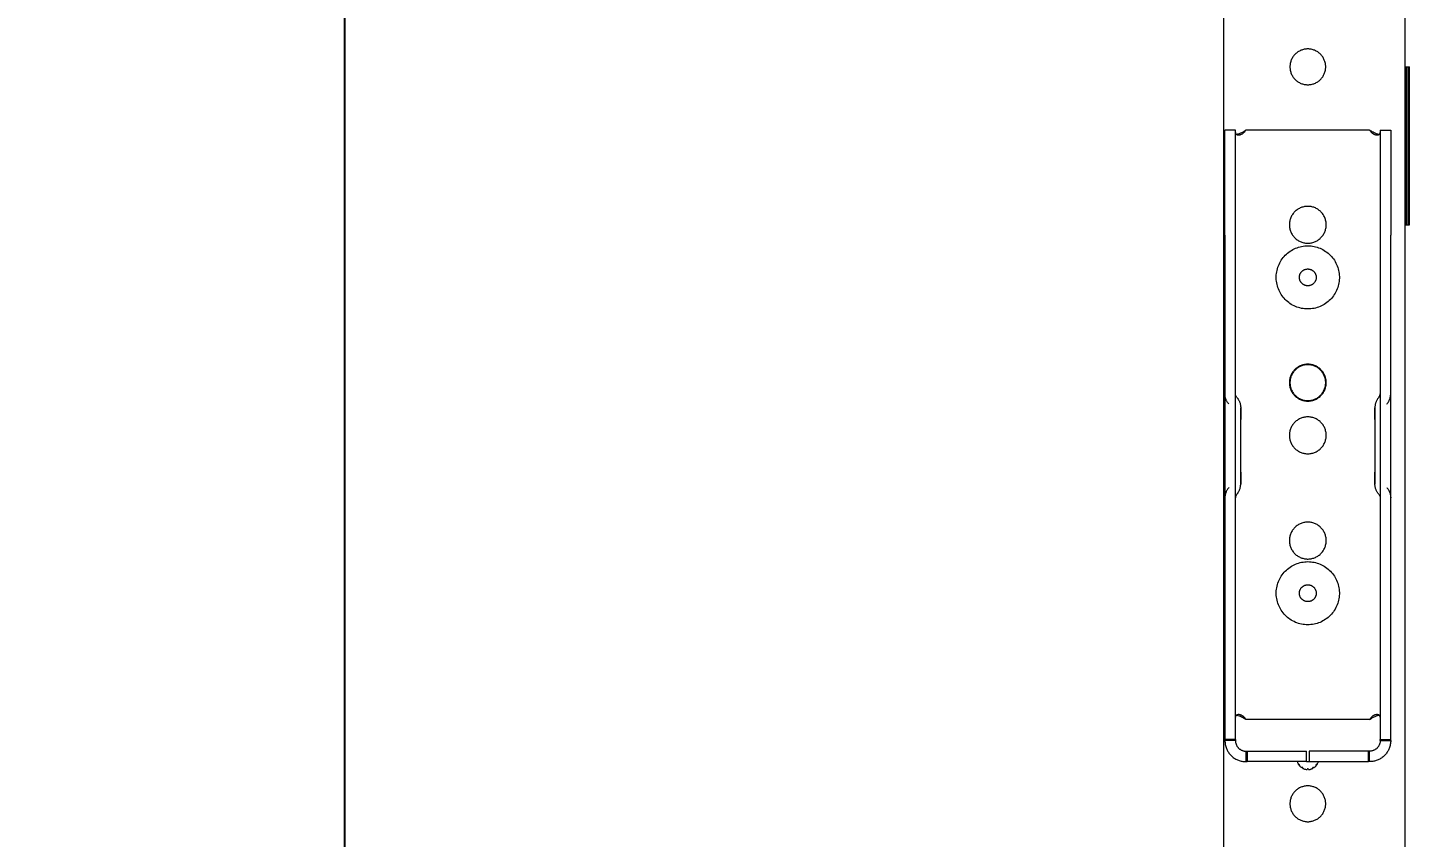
# Model space of a CAD drawing. Header units: millimetres. Extents: x -999 to 4635, y -962 to 3668.
# Drawn here: x 659.3 to 921.8, y 2358.6 to 2512.4 of the extents above; entities that cross this region are included whole.
import ezdxf

# ---------------------------------------------------------------- set-up
doc = ezdxf.new("R2010")
doc.units = ezdxf.units.MM
doc.layers.add('GORUNEN', color=7, linetype='Continuous', lineweight=9)
doc.layers.add('OLCU', color=4, linetype='Continuous', lineweight=9)
doc.styles.add('PI3D', font='arial.ttf')
doc.dimstyles.new('PF_MM', dxfattribs={"dimtxt": 40, "dimasz": 32, "dimexe": 24, "dimexo": 20, "dimgap": 14, "dimtad": 1, "dimdec": 1, "dimtxsty": 'PI3D', "dimcen": 2.5, "dimclrd": 4, "dimclre": 4, "dimclrt": 3, "dimazin": 3, "dimtfac": 1, "dimtmove": 0, "dimatfit": 3})

msp = doc.modelspace()

# ---------------------------------------------------------------- linework, layer by layer
at = {"layer": 'GORUNEN'}
for points in [[(886.5, 2515), (886.5, 35)], [(921, 330), (921, 2515)], [(921, 2505), (921, 2515)], [(902.5, 2508.4), (902.33, 2508.4), (902.17, 2508.38), (902, 2508.36), (901.84, 2508.33), (901.68, 2508.3), (901.51, 2508.25), (901.36, 2508.2), (901.2, 2508.14), (901.05, 2508.07), (900.9, 2508), (900.75, 2507.92), (900.61, 2507.83), (900.48, 2507.73), (900.34, 2507.63), (900.22, 2507.52), (900.1, 2507.4), (899.98, 2507.28), (899.87, 2507.16), (899.77, 2507.03), (899.67, 2506.89), (899.58, 2506.75), (899.5, 2506.6), (899.43, 2506.45), (899.36, 2506.3), (899.3, 2506.15), (899.25, 2505.99), (899.2, 2505.83), (899.17, 2505.66), (899.14, 2505.5), (899.12, 2505.33), (899.11, 2505.17), (899.1, 2505)], [(905.9, 2505), (905.9, 2505.17), (905.88, 2505.33), (905.86, 2505.5), (905.84, 2505.66), (905.8, 2505.83), (905.75, 2505.99), (905.7, 2506.15), (905.64, 2506.3), (905.57, 2506.45), (905.5, 2506.6), (905.42, 2506.75), (905.33, 2506.89), (905.23, 2507.03), (905.13, 2507.16), (905.02, 2507.28), (904.91, 2507.4), (904.78, 2507.52), (904.66, 2507.63), (904.53, 2507.73), (904.39, 2507.83), (904.25, 2507.92), (904.1, 2508), (903.95, 2508.07), (903.8, 2508.14), (903.65, 2508.2), (903.49, 2508.25), (903.33, 2508.3), (903.16, 2508.33), (903, 2508.36), (902.83, 2508.38), (902.67, 2508.4), (902.5, 2508.4)], [(899.1, 2505), (899.11, 2504.83), (899.12, 2504.67), (899.14, 2504.5), (899.17, 2504.34), (899.2, 2504.17), (899.25, 2504.01), (899.3, 2503.85), (899.36, 2503.7), (899.43, 2503.55), (899.5, 2503.4), (899.58, 2503.25), (899.67, 2503.11), (899.77, 2502.97), (899.87, 2502.84), (899.98, 2502.72), (900.1, 2502.6), (900.22, 2502.48), (900.34, 2502.37), (900.48, 2502.27), (900.61, 2502.17), (900.75, 2502.08), (900.9, 2502), (901.05, 2501.93), (901.2, 2501.86), (901.36, 2501.8), (901.51, 2501.75), (901.68, 2501.7), (901.84, 2501.67), (902, 2501.64), (902.17, 2501.62), (902.33, 2501.6), (902.5, 2501.6)], [(902.5, 2501.6), (902.67, 2501.6), (902.83, 2501.62), (903, 2501.64), (903.16, 2501.67), (903.33, 2501.7), (903.49, 2501.75), (903.65, 2501.8), (903.8, 2501.86), (903.95, 2501.93), (904.1, 2502), (904.25, 2502.08), (904.39, 2502.17), (904.53, 2502.27), (904.66, 2502.37), (904.78, 2502.48), (904.91, 2502.6), (905.02, 2502.72), (905.13, 2502.84), (905.23, 2502.97), (905.33, 2503.11), (905.42, 2503.25), (905.5, 2503.4), (905.57, 2503.55), (905.64, 2503.7), (905.7, 2503.85), (905.75, 2504.01), (905.8, 2504.17), (905.84, 2504.34), (905.86, 2504.5), (905.88, 2504.67), (905.9, 2504.83), (905.9, 2505)], [(921, 2505), (921.18, 2505)], [(921.18, 2505), (921.34, 2505)], [(921.18, 2475), (921.18, 2505)], [(921.34, 2505), (921.62, 2505)], [(921.34, 2475), (921.34, 2505)], [(921.62, 2505), (921.71, 2505)], [(921.62, 2475), (921.62, 2505)], [(921.71, 2505), (921.8, 2505)], [(921.71, 2475), (921.71, 2505)], [(921.8, 2475), (921.8, 2505)], [(921.8, 2475), (921.8, 2505)], [(886.75, 2473), (886.75, 2493)], [(888.75, 2493), (886.75, 2493)], [(888.75, 2473), (888.75, 2493)], [(889.34, 2492), (889.3, 2492), (889.27, 2492), (889.24, 2492.01), (889.21, 2492.01), (889.19, 2492.02), (889.16, 2492.02), (889.14, 2492.03), (889.12, 2492.04), (889.1, 2492.05), (889.08, 2492.05), (889.06, 2492.06), (889.05, 2492.07), (889.03, 2492.08), (889.01, 2492.1), (889, 2492.11), (888.98, 2492.12), (888.97, 2492.14), (888.95, 2492.15), (888.94, 2492.17), (888.92, 2492.18), (888.91, 2492.2), (888.9, 2492.22), (888.89, 2492.24), (888.87, 2492.26), (888.86, 2492.28), (888.85, 2492.3), (888.84, 2492.32), (888.83, 2492.35), (888.83, 2492.37), (888.82, 2492.39), (888.81, 2492.42), (888.8, 2492.46), (888.79, 2492.5), (888.78, 2492.54), (888.78, 2492.59), (888.77, 2492.65), (888.76, 2492.73), (888.76, 2492.81), (888.75, 2492.9), (888.75, 2493)], [(890.75, 2493), (890.62, 2492.9), (890.48, 2492.8), (890.34, 2492.71), (890.19, 2492.62), (890.04, 2492.54), (889.89, 2492.47), (889.74, 2492.4), (889.58, 2492.34), (889.43, 2492.28), (889.27, 2492.23), (889.12, 2492.18), (888.96, 2492.14)], [(890.75, 2493), (890.68, 2492.89), (890.61, 2492.79), (890.53, 2492.69), (890.45, 2492.6), (890.37, 2492.52), (890.29, 2492.44), (890.21, 2492.37), (890.14, 2492.31), (890.07, 2492.26), (890, 2492.22), (889.94, 2492.18), (889.87, 2492.15), (889.81, 2492.12), (889.74, 2492.09), (889.68, 2492.06), (889.62, 2492.04), (889.56, 2492.03), (889.51, 2492.02), (889.47, 2492.01), (889.42, 2492), (889.38, 2492), (889.36, 2492), (889.34, 2492)], [(914.25, 2493), (890.75, 2493)], [(916.04, 2492.14), (915.79, 2492.21), (915.54, 2492.29), (915.31, 2492.38), (915.11, 2492.47), (914.91, 2492.57), (914.74, 2492.66), (914.58, 2492.76), (914.43, 2492.86), (914.34, 2492.93), (914.25, 2493)], [(915.67, 2492), (915.63, 2492), (915.59, 2492), (915.55, 2492.01), (915.51, 2492.01), (915.47, 2492.02), (915.43, 2492.03), (915.39, 2492.04), (915.35, 2492.06), (915.3, 2492.07), (915.26, 2492.09), (915.22, 2492.11), (915.17, 2492.13), (915.13, 2492.15), (915.08, 2492.17), (915.04, 2492.2), (914.99, 2492.23), (914.94, 2492.26), (914.9, 2492.29), (914.85, 2492.32), (914.81, 2492.36), (914.75, 2492.41), (914.68, 2492.47), (914.61, 2492.54), (914.54, 2492.61), (914.48, 2492.68), (914.42, 2492.76), (914.35, 2492.84), (914.3, 2492.92), (914.25, 2493)], [(916.25, 2493), (916.25, 2492.83), (916.24, 2492.7), (916.23, 2492.61), (916.22, 2492.53), (916.21, 2492.47), (916.19, 2492.42), (916.18, 2492.38), (916.17, 2492.34), (916.15, 2492.31), (916.14, 2492.28), (916.13, 2492.26), (916.11, 2492.23), (916.1, 2492.21), (916.09, 2492.19), (916.07, 2492.18), (916.06, 2492.16), (916.04, 2492.14), (916.03, 2492.13), (916.01, 2492.12), (916, 2492.1), (915.98, 2492.09), (915.96, 2492.08), (915.95, 2492.07), (915.93, 2492.06), (915.91, 2492.05), (915.89, 2492.04), (915.87, 2492.03), (915.85, 2492.03), (915.83, 2492.02), (915.81, 2492.01), (915.79, 2492.01), (915.76, 2492.01), (915.74, 2492), (915.72, 2492), (915.69, 2492), (915.68, 2492), (915.67, 2492)], [(916.25, 2493), (918.25, 2493)], [(916.25, 2493), (918.25, 2493)], [(916.25, 2493), (916.25, 2473)], [(918.25, 2493), (918.25, 2473)], [(906, 2475), (906, 2475.17), (905.98, 2475.35), (905.96, 2475.52), (905.93, 2475.69), (905.89, 2475.86), (905.85, 2476.03), (905.79, 2476.2), (905.73, 2476.36), (905.65, 2476.52), (905.57, 2476.67), (905.49, 2476.83), (905.39, 2476.97), (905.29, 2477.11), (905.18, 2477.25), (905.07, 2477.38), (904.94, 2477.51), (904.82, 2477.62), (904.68, 2477.74), (904.54, 2477.84), (904.4, 2477.94), (904.25, 2478.03), (904.1, 2478.11), (903.94, 2478.19), (903.78, 2478.26), (903.62, 2478.32), (903.45, 2478.37), (903.28, 2478.41), (903.11, 2478.45), (902.94, 2478.47), (902.76, 2478.49), (902.59, 2478.5), (902.41, 2478.5), (902.24, 2478.49), (902.07, 2478.47), (901.89, 2478.45), (901.72, 2478.41), (901.55, 2478.37), (901.39, 2478.32), (901.22, 2478.26), (901.06, 2478.19), (900.9, 2478.11), (900.75, 2478.03), (900.6, 2477.94), (900.46, 2477.84), (900.32, 2477.74), (900.19, 2477.62), (900.06, 2477.51), (899.94, 2477.38), (899.82, 2477.25), (899.71, 2477.11), (899.61, 2476.97), (899.51, 2476.83), (899.43, 2476.67), (899.35, 2476.52), (899.28, 2476.36), (899.21, 2476.2), (899.16, 2476.03), (899.11, 2475.86), (899.07, 2475.69), (899.04, 2475.52), (899.02, 2475.35), (899.01, 2475.17), (899, 2475)], [(899, 2475), (899.01, 2474.83), (899.02, 2474.65), (899.04, 2474.48), (899.07, 2474.31), (899.11, 2474.14), (899.16, 2473.97), (899.21, 2473.8), (899.28, 2473.64), (899.35, 2473.48), (899.43, 2473.33), (899.51, 2473.17), (899.61, 2473.03), (899.71, 2472.89), (899.82, 2472.75), (899.94, 2472.62), (900.06, 2472.49), (900.19, 2472.38), (900.32, 2472.26), (900.46, 2472.16), (900.6, 2472.06), (900.75, 2471.97), (900.9, 2471.89), (901.06, 2471.81), (901.22, 2471.74), (901.39, 2471.68), (901.55, 2471.63), (901.72, 2471.59), (901.89, 2471.55), (902.07, 2471.53), (902.24, 2471.51), (902.41, 2471.5), (902.59, 2471.5), (902.76, 2471.51), (902.94, 2471.53), (903.11, 2471.55), (903.28, 2471.59), (903.45, 2471.63), (903.62, 2471.68), (903.78, 2471.74), (903.94, 2471.81), (904.1, 2471.89), (904.25, 2471.97), (904.4, 2472.06), (904.54, 2472.16), (904.68, 2472.26), (904.82, 2472.38), (904.94, 2472.49), (905.07, 2472.62), (905.18, 2472.75), (905.29, 2472.89), (905.39, 2473.03), (905.49, 2473.17), (905.57, 2473.33), (905.65, 2473.48), (905.73, 2473.64), (905.79, 2473.8), (905.85, 2473.97), (905.89, 2474.14), (905.93, 2474.31), (905.96, 2474.48), (905.98, 2474.65), (906, 2474.83), (906, 2475)], [(921, 2165), (921, 2475)], [(921, 2475), (921.18, 2475)], [(921.18, 2475), (921.34, 2475)], [(921.34, 2475), (921.62, 2475)], [(921.62, 2475), (921.71, 2475)], [(921.71, 2475), (921.8, 2475)], [(886.75, 2473), (886.75, 2377.21)], [(888.75, 2377.21), (888.75, 2473)], [(899.62, 2459.73), (899.37, 2459.88), (899.11, 2460.05), (898.87, 2460.22), (898.64, 2460.41), (898.41, 2460.61), (898.2, 2460.82), (898, 2461.04), (897.81, 2461.27), (897.62, 2461.5), (897.46, 2461.75), (897.3, 2462.01), (897.16, 2462.27), (897.03, 2462.54), (896.91, 2462.82), (896.81, 2463.1), (896.72, 2463.38), (896.65, 2463.67), (896.59, 2463.97), (896.55, 2464.26), (896.52, 2464.56), (896.5, 2464.86), (896.5, 2465.16), (896.52, 2465.46), (896.55, 2465.75), (896.59, 2466.05), (896.65, 2466.34), (896.73, 2466.63), (896.82, 2466.92), (896.92, 2467.2), (897.04, 2467.48), (897.17, 2467.74), (897.31, 2468.01), (897.47, 2468.26), (897.63, 2468.51), (897.82, 2468.75), (898.01, 2468.98), (898.21, 2469.2), (898.43, 2469.4), (898.65, 2469.6), (898.88, 2469.79), (899.13, 2469.96), (899.38, 2470.12), (899.64, 2470.27), (899.91, 2470.41), (900.18, 2470.53), (900.46, 2470.64), (900.74, 2470.74), (901.03, 2470.82), (901.32, 2470.88), (901.61, 2470.93), (901.91, 2470.97), (902.21, 2470.99), (902.51, 2471), (902.81, 2470.99), (903.11, 2470.97), (903.4, 2470.93), (903.7, 2470.88), (903.99, 2470.81), (904.28, 2470.73), (904.56, 2470.64), (904.84, 2470.53), (905.11, 2470.4), (905.38, 2470.27)], [(916.25, 2473), (916.25, 2377.21)], [(918.25, 2377.21), (918.25, 2473)], [(905.38, 2470.27), (905.64, 2470.12), (905.89, 2469.95), (906.13, 2469.78), (906.36, 2469.59), (906.59, 2469.39), (906.8, 2469.18), (907.01, 2468.96), (907.2, 2468.73), (907.38, 2468.5), (907.55, 2468.25), (907.7, 2467.99), (907.84, 2467.73), (907.97, 2467.46), (908.09, 2467.18), (908.19, 2466.9), (908.28, 2466.62), (908.35, 2466.33), (908.41, 2466.03), (908.46, 2465.74), (908.48, 2465.44), (908.5, 2465.14), (908.5, 2464.84), (908.48, 2464.54), (908.45, 2464.25), (908.41, 2463.95), (908.35, 2463.66), (908.27, 2463.37), (908.19, 2463.08), (908.08, 2462.8), (907.97, 2462.52), (907.84, 2462.26), (907.69, 2461.99), (907.54, 2461.74), (907.37, 2461.49), (907.19, 2461.25), (906.99, 2461.02), (906.79, 2460.8), (906.58, 2460.6), (906.35, 2460.4), (906.12, 2460.21), (905.87, 2460.04), (905.62, 2459.88), (905.36, 2459.73), (905.1, 2459.59), (904.82, 2459.47), (904.55, 2459.36), (904.26, 2459.26), (903.97, 2459.18), (903.68, 2459.12), (903.39, 2459.07), (903.09, 2459.03), (902.79, 2459.01), (902.49, 2459), (902.19, 2459.01), (901.9, 2459.03), (901.6, 2459.07), (901.3, 2459.12), (901.01, 2459.19), (900.72, 2459.27), (900.44, 2459.36), (900.16, 2459.47), (899.89, 2459.6), (899.62, 2459.73)], [(901.73, 2463.6), (901.67, 2463.64), (901.6, 2463.68), (901.53, 2463.73), (901.47, 2463.78), (901.41, 2463.83), (901.35, 2463.88), (901.3, 2463.94), (901.25, 2464), (901.2, 2464.07), (901.16, 2464.13), (901.11, 2464.2), (901.08, 2464.27), (901.04, 2464.34), (901.01, 2464.42), (900.98, 2464.49), (900.96, 2464.57), (900.94, 2464.65), (900.93, 2464.72), (900.91, 2464.8), (900.91, 2464.88), (900.9, 2464.96), (900.9, 2465.04), (900.91, 2465.12), (900.91, 2465.2), (900.93, 2465.28), (900.94, 2465.36), (900.96, 2465.44), (900.99, 2465.51), (901.01, 2465.59), (901.04, 2465.66), (901.08, 2465.73), (901.12, 2465.8), (901.16, 2465.87), (901.2, 2465.94), (901.25, 2466), (901.3, 2466.06), (901.36, 2466.12), (901.41, 2466.17), (901.47, 2466.23), (901.54, 2466.28), (901.6, 2466.32), (901.67, 2466.37), (901.74, 2466.41), (901.81, 2466.44), (901.88, 2466.48), (901.96, 2466.5), (902.03, 2466.53), (902.11, 2466.55), (902.19, 2466.57), (902.26, 2466.58), (902.34, 2466.59), (902.42, 2466.6), (902.5, 2466.6), (902.58, 2466.6), (902.66, 2466.59), (902.74, 2466.58), (902.82, 2466.57), (902.9, 2466.55), (902.97, 2466.53), (903.05, 2466.5), (903.12, 2466.47), (903.2, 2466.44), (903.27, 2466.4)], [(903.27, 2466.4), (903.34, 2466.36), (903.4, 2466.32), (903.47, 2466.27), (903.53, 2466.22), (903.59, 2466.17), (903.65, 2466.12), (903.7, 2466.06), (903.75, 2466), (903.8, 2465.93), (903.85, 2465.87), (903.89, 2465.8), (903.93, 2465.73), (903.96, 2465.66), (903.99, 2465.58), (904.02, 2465.51), (904.04, 2465.43), (904.06, 2465.35), (904.08, 2465.28), (904.09, 2465.2), (904.1, 2465.12), (904.1, 2465.04), (904.1, 2464.96), (904.1, 2464.88), (904.09, 2464.8), (904.08, 2464.72), (904.06, 2464.64), (904.04, 2464.56), (904.02, 2464.49), (903.99, 2464.41), (903.96, 2464.34), (903.92, 2464.27), (903.89, 2464.2), (903.84, 2464.13), (903.8, 2464.06), (903.75, 2464), (903.7, 2463.94), (903.65, 2463.88), (903.59, 2463.83), (903.53, 2463.77), (903.47, 2463.72), (903.4, 2463.68), (903.33, 2463.63), (903.26, 2463.59), (903.19, 2463.56), (903.12, 2463.52), (903.05, 2463.5), (902.97, 2463.47), (902.89, 2463.45), (902.82, 2463.43), (902.74, 2463.42), (902.66, 2463.41), (902.58, 2463.4), (902.5, 2463.4), (902.42, 2463.4), (902.34, 2463.41), (902.26, 2463.42), (902.18, 2463.43), (902.1, 2463.45), (902.03, 2463.47), (901.95, 2463.5), (901.88, 2463.53), (901.81, 2463.56), (901.73, 2463.6)], [(906, 2445), (906, 2445.17), (905.98, 2445.35), (905.96, 2445.52), (905.93, 2445.69), (905.89, 2445.86), (905.85, 2446.03), (905.79, 2446.2), (905.73, 2446.36), (905.65, 2446.52), (905.57, 2446.67), (905.49, 2446.83), (905.39, 2446.97), (905.29, 2447.11), (905.18, 2447.25), (905.07, 2447.38), (904.94, 2447.51), (904.82, 2447.62), (904.68, 2447.74), (904.54, 2447.84), (904.4, 2447.94), (904.25, 2448.03), (904.1, 2448.11), (903.94, 2448.19), (903.78, 2448.26), (903.62, 2448.32), (903.45, 2448.37), (903.28, 2448.41), (903.11, 2448.45), (902.94, 2448.47), (902.76, 2448.49), (902.59, 2448.5), (902.41, 2448.5), (902.24, 2448.49), (902.07, 2448.47), (901.89, 2448.45), (901.72, 2448.41), (901.55, 2448.37), (901.39, 2448.32), (901.22, 2448.26), (901.06, 2448.19), (900.9, 2448.11), (900.75, 2448.03), (900.6, 2447.94), (900.46, 2447.84), (900.32, 2447.74), (900.19, 2447.62), (900.06, 2447.51), (899.94, 2447.38), (899.82, 2447.25), (899.71, 2447.11), (899.61, 2446.97), (899.51, 2446.83), (899.43, 2446.67), (899.35, 2446.52), (899.28, 2446.36), (899.21, 2446.2), (899.16, 2446.03), (899.11, 2445.86), (899.07, 2445.69), (899.04, 2445.52), (899.02, 2445.35), (899.01, 2445.17), (899, 2445)], [(902.5, 2448.4), (902.33, 2448.4), (902.17, 2448.38), (902, 2448.36), (901.84, 2448.33), (901.68, 2448.3), (901.51, 2448.25), (901.36, 2448.2), (901.2, 2448.14), (901.05, 2448.07), (900.9, 2448), (900.75, 2447.92), (900.61, 2447.83), (900.48, 2447.73), (900.34, 2447.63), (900.22, 2447.52), (900.1, 2447.4), (899.98, 2447.28), (899.87, 2447.16), (899.77, 2447.03), (899.67, 2446.89), (899.58, 2446.75), (899.5, 2446.6), (899.43, 2446.45), (899.36, 2446.3), (899.3, 2446.15), (899.25, 2445.99), (899.2, 2445.83), (899.17, 2445.66), (899.14, 2445.5), (899.12, 2445.33), (899.11, 2445.17), (899.1, 2445)], [(905.9, 2445), (905.9, 2445.17), (905.88, 2445.33), (905.86, 2445.5), (905.84, 2445.66), (905.8, 2445.83), (905.75, 2445.99), (905.7, 2446.15), (905.64, 2446.3), (905.57, 2446.45), (905.5, 2446.6), (905.42, 2446.75), (905.33, 2446.89), (905.23, 2447.03), (905.13, 2447.16), (905.02, 2447.28), (904.91, 2447.4), (904.78, 2447.52), (904.66, 2447.63), (904.53, 2447.73), (904.39, 2447.83), (904.25, 2447.92), (904.1, 2448), (903.95, 2448.07), (903.8, 2448.14), (903.65, 2448.2), (903.49, 2448.25), (903.33, 2448.3), (903.16, 2448.33), (903, 2448.36), (902.83, 2448.38), (902.67, 2448.4), (902.5, 2448.4)], [(899, 2445), (899.01, 2444.83), (899.02, 2444.65), (899.04, 2444.48), (899.07, 2444.31), (899.11, 2444.14), (899.16, 2443.97), (899.21, 2443.8), (899.28, 2443.64), (899.35, 2443.48), (899.43, 2443.33), (899.51, 2443.17), (899.61, 2443.03), (899.71, 2442.89), (899.82, 2442.75), (899.94, 2442.62), (900.06, 2442.49), (900.19, 2442.38), (900.32, 2442.26), (900.46, 2442.16), (900.6, 2442.06), (900.75, 2441.97), (900.9, 2441.89), (901.06, 2441.81), (901.22, 2441.74), (901.39, 2441.68), (901.55, 2441.63), (901.72, 2441.59), (901.89, 2441.55), (902.07, 2441.53), (902.24, 2441.51), (902.41, 2441.5), (902.59, 2441.5), (902.76, 2441.51), (902.94, 2441.53), (903.11, 2441.55), (903.28, 2441.59), (903.45, 2441.63), (903.62, 2441.68), (903.78, 2441.74), (903.94, 2441.81), (904.1, 2441.89), (904.25, 2441.97), (904.4, 2442.06), (904.54, 2442.16), (904.68, 2442.26), (904.82, 2442.38), (904.94, 2442.49), (905.07, 2442.62), (905.18, 2442.75), (905.29, 2442.89), (905.39, 2443.03), (905.49, 2443.17), (905.57, 2443.33), (905.65, 2443.48), (905.73, 2443.64), (905.79, 2443.8), (905.85, 2443.97), (905.89, 2444.14), (905.93, 2444.31), (905.96, 2444.48), (905.98, 2444.65), (906, 2444.83), (906, 2445)], [(899.1, 2445), (899.11, 2444.83), (899.12, 2444.67), (899.14, 2444.5), (899.17, 2444.34), (899.2, 2444.17), (899.25, 2444.01), (899.3, 2443.85), (899.36, 2443.7), (899.43, 2443.55), (899.5, 2443.4), (899.58, 2443.25), (899.67, 2443.11), (899.77, 2442.97), (899.87, 2442.84), (899.98, 2442.72), (900.1, 2442.6), (900.22, 2442.48), (900.34, 2442.37), (900.48, 2442.27), (900.61, 2442.17), (900.75, 2442.08), (900.9, 2442), (901.05, 2441.93), (901.2, 2441.86), (901.36, 2441.8), (901.51, 2441.75), (901.68, 2441.7), (901.84, 2441.67), (902, 2441.64), (902.17, 2441.62), (902.33, 2441.6), (902.5, 2441.6)], [(902.5, 2441.6), (902.67, 2441.6), (902.83, 2441.62), (903, 2441.64), (903.16, 2441.67), (903.33, 2441.7), (903.49, 2441.75), (903.65, 2441.8), (903.8, 2441.86), (903.95, 2441.93), (904.1, 2442), (904.25, 2442.08), (904.39, 2442.17), (904.53, 2442.27), (904.66, 2442.37), (904.78, 2442.48), (904.91, 2442.6), (905.02, 2442.72), (905.13, 2442.84), (905.23, 2442.97), (905.33, 2443.11), (905.42, 2443.25), (905.5, 2443.4), (905.57, 2443.55), (905.64, 2443.7), (905.7, 2443.85), (905.75, 2444.01), (905.8, 2444.17), (905.84, 2444.34), (905.86, 2444.5), (905.88, 2444.67), (905.9, 2444.83), (905.9, 2445)], [(887.5, 2440.91), (887.41, 2441.02), (887.35, 2441.09), (887.3, 2441.16), (887.24, 2441.25), (887.18, 2441.36), (887.11, 2441.46), (887.06, 2441.57), (887.01, 2441.69), (886.96, 2441.8), (886.92, 2441.92), (886.88, 2442.03), (886.84, 2442.15), (886.82, 2442.27), (886.79, 2442.39), (886.78, 2442.52), (886.76, 2442.64), (886.75, 2442.76), (886.75, 2442.83), (886.75, 2442.9)], [(889, 2442.23), (888.97, 2442.27), (888.95, 2442.29), (888.94, 2442.32), (888.92, 2442.35), (888.89, 2442.38), (888.87, 2442.42), (888.85, 2442.45), (888.84, 2442.49), (888.82, 2442.53), (888.81, 2442.57), (888.79, 2442.61), (888.78, 2442.65), (888.77, 2442.69), (888.77, 2442.73), (888.76, 2442.77), (888.76, 2442.81), (888.75, 2442.85), (888.75, 2442.87), (888.75, 2442.9)], [(889, 2442.23), (889.1, 2442.12), (889.18, 2442.01), (889.24, 2441.92), (889.3, 2441.83), (889.36, 2441.74), (889.41, 2441.64), (889.46, 2441.54), (889.5, 2441.44), (889.55, 2441.34), (889.58, 2441.24), (889.62, 2441.13), (889.65, 2441.03), (889.68, 2440.92), (889.7, 2440.81), (889.72, 2440.71), (889.73, 2440.6), (889.74, 2440.49), (889.75, 2440.38), (889.75, 2440.31), (889.75, 2440.25)], [(916, 2442.23), (915.91, 2442.12), (915.82, 2442.01), (915.76, 2441.92), (915.7, 2441.83), (915.65, 2441.74), (915.59, 2441.64), (915.54, 2441.54), (915.5, 2441.44), (915.46, 2441.34), (915.42, 2441.24), (915.38, 2441.13), (915.35, 2441.03), (915.33, 2440.92), (915.3, 2440.81), (915.29, 2440.71), (915.27, 2440.6), (915.26, 2440.49), (915.25, 2440.38), (915.25, 2440.31), (915.25, 2440.25)], [(916, 2442.23), (916.03, 2442.27), (916.05, 2442.29), (916.07, 2442.32), (916.09, 2442.35), (916.11, 2442.38), (916.13, 2442.42), (916.15, 2442.45), (916.17, 2442.49), (916.18, 2442.53), (916.2, 2442.57), (916.21, 2442.61), (916.22, 2442.65), (916.23, 2442.69), (916.24, 2442.73), (916.24, 2442.77), (916.25, 2442.81), (916.25, 2442.85), (916.25, 2442.87), (916.25, 2442.9)], [(917.5, 2440.91), (917.6, 2441.02), (917.65, 2441.09), (917.7, 2441.16), (917.76, 2441.25), (917.82, 2441.35), (917.88, 2441.46), (917.94, 2441.57), (917.99, 2441.68), (918.04, 2441.79), (918.08, 2441.91), (918.12, 2442.03), (918.16, 2442.15), (918.18, 2442.27), (918.21, 2442.39), (918.23, 2442.51), (918.24, 2442.63), (918.25, 2442.76), (918.25, 2442.83), (918.25, 2442.9)], [(889.75, 2438.74), (889.75, 2440.25)], [(889.75, 2440.25), (889.75, 2438)], [(915.25, 2438), (915.25, 2440.25)], [(915.25, 2440.25), (915.25, 2438)], [(889.75, 2438), (889.75, 2438.74)], [(889.75, 2438), (889.75, 2438.74)], [(889.75, 2428), (889.75, 2438)], [(906, 2435), (906, 2435.17), (905.98, 2435.35), (905.96, 2435.52), (905.93, 2435.69), (905.89, 2435.86), (905.85, 2436.03), (905.79, 2436.2), (905.73, 2436.36), (905.65, 2436.52), (905.57, 2436.67), (905.49, 2436.83), (905.39, 2436.97), (905.29, 2437.11), (905.18, 2437.25), (905.07, 2437.38), (904.94, 2437.51), (904.82, 2437.62), (904.68, 2437.74), (904.54, 2437.84), (904.4, 2437.94), (904.25, 2438.03), (904.1, 2438.11), (903.94, 2438.19), (903.78, 2438.26), (903.62, 2438.32), (903.45, 2438.37), (903.28, 2438.41), (903.11, 2438.45), (902.94, 2438.47), (902.76, 2438.49), (902.59, 2438.5), (902.41, 2438.5), (902.24, 2438.49), (902.07, 2438.47), (901.89, 2438.45), (901.72, 2438.41), (901.55, 2438.37), (901.39, 2438.32), (901.22, 2438.26), (901.06, 2438.19), (900.9, 2438.11), (900.75, 2438.03), (900.6, 2437.94), (900.46, 2437.84), (900.32, 2437.74), (900.19, 2437.62), (900.06, 2437.51), (899.94, 2437.38), (899.82, 2437.25), (899.71, 2437.11), (899.61, 2436.97), (899.51, 2436.83), (899.43, 2436.67), (899.35, 2436.52), (899.28, 2436.36), (899.21, 2436.2), (899.16, 2436.03), (899.11, 2435.86), (899.07, 2435.69), (899.04, 2435.52), (899.02, 2435.35), (899.01, 2435.17), (899, 2435)], [(915.25, 2438), (915.25, 2428)], [(899, 2435), (899.01, 2434.83), (899.02, 2434.65), (899.04, 2434.48), (899.07, 2434.31), (899.11, 2434.14), (899.16, 2433.97), (899.21, 2433.8), (899.28, 2433.64), (899.35, 2433.48), (899.43, 2433.33), (899.51, 2433.17), (899.61, 2433.03), (899.71, 2432.89), (899.82, 2432.75), (899.94, 2432.62), (900.06, 2432.49), (900.19, 2432.38), (900.32, 2432.26), (900.46, 2432.16), (900.6, 2432.06), (900.75, 2431.97), (900.9, 2431.89), (901.06, 2431.81), (901.22, 2431.74), (901.39, 2431.68), (901.55, 2431.63), (901.72, 2431.59), (901.89, 2431.55), (902.07, 2431.53), (902.24, 2431.51), (902.41, 2431.5), (902.59, 2431.5), (902.76, 2431.51), (902.94, 2431.53), (903.11, 2431.55), (903.28, 2431.59), (903.45, 2431.63), (903.62, 2431.68), (903.78, 2431.74), (903.94, 2431.81), (904.1, 2431.89), (904.25, 2431.97), (904.4, 2432.06), (904.54, 2432.16), (904.68, 2432.26), (904.82, 2432.38), (904.94, 2432.49), (905.07, 2432.62), (905.18, 2432.75), (905.29, 2432.89), (905.39, 2433.03), (905.49, 2433.17), (905.57, 2433.33), (905.65, 2433.48), (905.73, 2433.64), (905.79, 2433.8), (905.85, 2433.97), (905.89, 2434.14), (905.93, 2434.31), (905.96, 2434.48), (905.98, 2434.65), (906, 2434.83), (906, 2435)], [(889.75, 2428), (889.75, 2427.26)], [(889.75, 2425.75), (889.75, 2428)], [(889.75, 2428), (889.75, 2427.26)], [(889.75, 2427.26), (889.75, 2425.75)], [(915.25, 2428), (915.25, 2425.75)], [(915.25, 2425.75), (915.25, 2428)], [(887.5, 2425.09), (887.41, 2424.98), (887.35, 2424.91), (887.3, 2424.84), (887.24, 2424.75), (887.18, 2424.64), (887.11, 2424.54), (887.06, 2424.43), (887.01, 2424.31), (886.96, 2424.2), (886.92, 2424.08), (886.88, 2423.97), (886.84, 2423.85), (886.82, 2423.73), (886.79, 2423.61), (886.78, 2423.48), (886.76, 2423.36), (886.75, 2423.24), (886.75, 2423.17), (886.75, 2423.1)], [(889, 2423.77), (888.97, 2423.73), (888.95, 2423.71), (888.94, 2423.68), (888.92, 2423.65), (888.89, 2423.62), (888.87, 2423.58), (888.85, 2423.55), (888.84, 2423.51), (888.82, 2423.47), (888.81, 2423.43), (888.79, 2423.39), (888.78, 2423.35), (888.77, 2423.31), (888.77, 2423.27), (888.76, 2423.23), (888.76, 2423.19), (888.75, 2423.15), (888.75, 2423.13), (888.75, 2423.1)], [(889, 2423.77), (889.1, 2423.88), (889.18, 2423.99), (889.24, 2424.08), (889.3, 2424.17), (889.36, 2424.26), (889.41, 2424.36), (889.46, 2424.46), (889.5, 2424.56), (889.55, 2424.66), (889.58, 2424.76), (889.62, 2424.87), (889.65, 2424.97), (889.68, 2425.08), (889.7, 2425.19), (889.72, 2425.29), (889.73, 2425.4), (889.74, 2425.51), (889.75, 2425.62), (889.75, 2425.69), (889.75, 2425.75)], [(916, 2423.77), (915.91, 2423.88), (915.85, 2423.95), (915.8, 2424.02), (915.74, 2424.11), (915.67, 2424.22), (915.61, 2424.33), (915.55, 2424.44), (915.5, 2424.55), (915.46, 2424.66), (915.41, 2424.78), (915.38, 2424.9), (915.34, 2425.01), (915.32, 2425.13), (915.29, 2425.26), (915.27, 2425.38), (915.26, 2425.5), (915.25, 2425.62), (915.25, 2425.69), (915.25, 2425.75)], [(916, 2423.77), (916.03, 2423.73), (916.05, 2423.71), (916.07, 2423.68), (916.09, 2423.65), (916.11, 2423.62), (916.13, 2423.58), (916.15, 2423.55), (916.17, 2423.51), (916.18, 2423.47), (916.2, 2423.43), (916.21, 2423.39), (916.22, 2423.35), (916.23, 2423.31), (916.24, 2423.27), (916.24, 2423.23), (916.25, 2423.19), (916.25, 2423.15), (916.25, 2423.13), (916.25, 2423.1)], [(917.5, 2425.09), (917.6, 2424.98), (917.65, 2424.91), (917.7, 2424.84), (917.76, 2424.75), (917.82, 2424.65), (917.88, 2424.54), (917.94, 2424.43), (917.99, 2424.32), (918.04, 2424.21), (918.08, 2424.09), (918.12, 2423.97), (918.16, 2423.85), (918.18, 2423.73), (918.21, 2423.61), (918.23, 2423.49), (918.24, 2423.37), (918.25, 2423.24), (918.25, 2423.17), (918.25, 2423.1)], [(906, 2415), (906, 2415.17), (905.98, 2415.35), (905.96, 2415.52), (905.93, 2415.69), (905.89, 2415.86), (905.85, 2416.03), (905.79, 2416.2), (905.73, 2416.36), (905.65, 2416.52), (905.57, 2416.67), (905.49, 2416.83), (905.39, 2416.97), (905.29, 2417.11), (905.18, 2417.25), (905.07, 2417.38), (904.94, 2417.51), (904.82, 2417.62), (904.68, 2417.74), (904.54, 2417.84), (904.4, 2417.94), (904.25, 2418.03), (904.1, 2418.11), (903.94, 2418.19), (903.78, 2418.26), (903.62, 2418.32), (903.45, 2418.37), (903.28, 2418.41), (903.11, 2418.45), (902.94, 2418.47), (902.76, 2418.49), (902.59, 2418.5), (902.41, 2418.5), (902.24, 2418.49), (902.07, 2418.47), (901.89, 2418.45), (901.72, 2418.41), (901.55, 2418.37), (901.39, 2418.32), (901.22, 2418.26), (901.06, 2418.19), (900.9, 2418.11), (900.75, 2418.03), (900.6, 2417.94), (900.46, 2417.84), (900.32, 2417.74), (900.19, 2417.62), (900.06, 2417.51), (899.94, 2417.38), (899.82, 2417.25), (899.71, 2417.11), (899.61, 2416.97), (899.51, 2416.83), (899.43, 2416.67), (899.35, 2416.52), (899.28, 2416.36), (899.21, 2416.2), (899.16, 2416.03), (899.11, 2415.86), (899.07, 2415.69), (899.04, 2415.52), (899.02, 2415.35), (899.01, 2415.17), (899, 2415)], [(899, 2415), (899.01, 2414.83), (899.02, 2414.65), (899.04, 2414.48), (899.07, 2414.31), (899.11, 2414.14), (899.16, 2413.97), (899.21, 2413.8), (899.28, 2413.64), (899.35, 2413.48), (899.43, 2413.33), (899.51, 2413.17), (899.61, 2413.03), (899.71, 2412.89), (899.82, 2412.75), (899.94, 2412.62), (900.06, 2412.49), (900.19, 2412.38), (900.32, 2412.26), (900.46, 2412.16), (900.6, 2412.06), (900.75, 2411.97), (900.9, 2411.89), (901.06, 2411.81), (901.22, 2411.74), (901.39, 2411.68), (901.55, 2411.63), (901.72, 2411.59), (901.89, 2411.55), (902.07, 2411.53), (902.24, 2411.51), (902.41, 2411.5), (902.59, 2411.5), (902.76, 2411.51), (902.94, 2411.53), (903.11, 2411.55), (903.28, 2411.59), (903.45, 2411.63), (903.62, 2411.68), (903.78, 2411.74), (903.94, 2411.81), (904.1, 2411.89), (904.25, 2411.97), (904.4, 2412.06), (904.54, 2412.16), (904.68, 2412.26), (904.82, 2412.38), (904.94, 2412.49), (905.07, 2412.62), (905.18, 2412.75), (905.29, 2412.89), (905.39, 2413.03), (905.49, 2413.17), (905.57, 2413.33), (905.65, 2413.48), (905.73, 2413.64), (905.79, 2413.8), (905.85, 2413.97), (905.89, 2414.14), (905.93, 2414.31), (905.96, 2414.48), (905.98, 2414.65), (906, 2414.83), (906, 2415)], [(899.62, 2399.73), (899.37, 2399.88), (899.11, 2400.05), (898.87, 2400.22), (898.64, 2400.41), (898.41, 2400.61), (898.2, 2400.82), (898, 2401.04), (897.81, 2401.27), (897.62, 2401.5), (897.46, 2401.75), (897.3, 2402.01), (897.16, 2402.27), (897.03, 2402.54), (896.91, 2402.82), (896.81, 2403.1), (896.72, 2403.38), (896.65, 2403.67), (896.59, 2403.97), (896.55, 2404.26), (896.52, 2404.56), (896.5, 2404.86), (896.5, 2405.16), (896.52, 2405.46), (896.55, 2405.75), (896.59, 2406.05), (896.65, 2406.34), (896.73, 2406.63), (896.82, 2406.92), (896.92, 2407.2), (897.04, 2407.48), (897.17, 2407.74), (897.31, 2408.01), (897.47, 2408.26), (897.63, 2408.51), (897.82, 2408.75), (898.01, 2408.98), (898.21, 2409.2), (898.43, 2409.4), (898.65, 2409.6), (898.88, 2409.79), (899.13, 2409.96), (899.38, 2410.12), (899.64, 2410.27), (899.91, 2410.41), (900.18, 2410.53), (900.46, 2410.64), (900.74, 2410.74), (901.03, 2410.82), (901.32, 2410.88), (901.61, 2410.93), (901.91, 2410.97), (902.21, 2410.99), (902.51, 2411), (902.81, 2410.99), (903.11, 2410.97), (903.4, 2410.93), (903.7, 2410.88), (903.99, 2410.81), (904.28, 2410.73), (904.56, 2410.64), (904.84, 2410.53), (905.11, 2410.4), (905.38, 2410.27)], [(905.38, 2410.27), (905.64, 2410.12), (905.89, 2409.95), (906.13, 2409.78), (906.36, 2409.59), (906.59, 2409.39), (906.8, 2409.18), (907.01, 2408.96), (907.2, 2408.73), (907.38, 2408.5), (907.55, 2408.25), (907.7, 2407.99), (907.84, 2407.73), (907.97, 2407.46), (908.09, 2407.18), (908.19, 2406.9), (908.28, 2406.62), (908.35, 2406.33), (908.41, 2406.03), (908.46, 2405.74), (908.48, 2405.44), (908.5, 2405.14), (908.5, 2404.84), (908.48, 2404.54), (908.45, 2404.25), (908.41, 2403.95), (908.35, 2403.66), (908.27, 2403.37), (908.19, 2403.08), (908.08, 2402.8), (907.97, 2402.52), (907.84, 2402.26), (907.69, 2401.99), (907.54, 2401.74), (907.37, 2401.49), (907.19, 2401.25), (906.99, 2401.02), (906.79, 2400.8), (906.58, 2400.6), (906.35, 2400.4), (906.12, 2400.21), (905.87, 2400.04), (905.62, 2399.88), (905.36, 2399.73), (905.1, 2399.59), (904.82, 2399.47), (904.55, 2399.36), (904.26, 2399.26), (903.97, 2399.18), (903.68, 2399.12), (903.39, 2399.07), (903.09, 2399.03), (902.79, 2399.01), (902.49, 2399), (902.19, 2399.01), (901.9, 2399.03), (901.6, 2399.07), (901.3, 2399.12), (901.01, 2399.19), (900.72, 2399.27), (900.44, 2399.36), (900.16, 2399.47), (899.89, 2399.6), (899.62, 2399.73)], [(901.73, 2403.6), (901.67, 2403.64), (901.6, 2403.68), (901.53, 2403.73), (901.47, 2403.78), (901.41, 2403.83), (901.35, 2403.88), (901.3, 2403.94), (901.25, 2404), (901.2, 2404.07), (901.16, 2404.13), (901.11, 2404.2), (901.08, 2404.27), (901.04, 2404.34), (901.01, 2404.42), (900.98, 2404.49), (900.96, 2404.57), (900.94, 2404.65), (900.93, 2404.72), (900.91, 2404.8), (900.91, 2404.88), (900.9, 2404.96), (900.9, 2405.04), (900.91, 2405.12), (900.91, 2405.2), (900.93, 2405.28), (900.94, 2405.36), (900.96, 2405.44), (900.99, 2405.51), (901.01, 2405.59), (901.04, 2405.66), (901.08, 2405.73), (901.12, 2405.8), (901.16, 2405.87), (901.2, 2405.94), (901.25, 2406), (901.3, 2406.06), (901.36, 2406.12), (901.41, 2406.17), (901.47, 2406.23), (901.54, 2406.28), (901.6, 2406.32), (901.67, 2406.37), (901.74, 2406.41), (901.81, 2406.44), (901.88, 2406.48), (901.96, 2406.5), (902.03, 2406.53), (902.11, 2406.55), (902.19, 2406.57), (902.26, 2406.58), (902.34, 2406.59), (902.42, 2406.6), (902.5, 2406.6), (902.58, 2406.6), (902.66, 2406.59), (902.74, 2406.58), (902.82, 2406.57), (902.9, 2406.55), (902.97, 2406.53), (903.05, 2406.5), (903.12, 2406.47), (903.2, 2406.44), (903.27, 2406.4)], [(903.27, 2406.4), (903.34, 2406.36), (903.4, 2406.32), (903.47, 2406.27), (903.53, 2406.22), (903.59, 2406.17), (903.65, 2406.12), (903.7, 2406.06), (903.75, 2406), (903.8, 2405.93), (903.85, 2405.87), (903.89, 2405.8), (903.93, 2405.73), (903.96, 2405.66), (903.99, 2405.58), (904.02, 2405.51), (904.04, 2405.43), (904.06, 2405.35), (904.08, 2405.28), (904.09, 2405.2), (904.1, 2405.12), (904.1, 2405.04), (904.1, 2404.96), (904.1, 2404.88), (904.09, 2404.8), (904.08, 2404.72), (904.06, 2404.64), (904.04, 2404.56), (904.02, 2404.49), (903.99, 2404.41), (903.96, 2404.34), (903.92, 2404.27), (903.89, 2404.2), (903.84, 2404.13), (903.8, 2404.06), (903.75, 2404), (903.7, 2403.94), (903.65, 2403.88), (903.59, 2403.83), (903.53, 2403.77), (903.47, 2403.72), (903.4, 2403.68), (903.33, 2403.63), (903.26, 2403.59), (903.19, 2403.56), (903.12, 2403.52), (903.05, 2403.5), (902.97, 2403.47), (902.89, 2403.45), (902.82, 2403.43), (902.74, 2403.42), (902.66, 2403.41), (902.58, 2403.4), (902.5, 2403.4), (902.42, 2403.4), (902.34, 2403.41), (902.26, 2403.42), (902.18, 2403.43), (902.1, 2403.45), (902.03, 2403.47), (901.95, 2403.5), (901.88, 2403.53), (901.81, 2403.56), (901.73, 2403.6)], [(888.75, 2381), (888.75, 2381.17), (888.76, 2381.3), (888.77, 2381.39), (888.78, 2381.47), (888.8, 2381.53), (888.81, 2381.58), (888.82, 2381.62), (888.84, 2381.66), (888.85, 2381.69), (888.86, 2381.72), (888.88, 2381.74), (888.89, 2381.77), (888.9, 2381.79), (888.92, 2381.81), (888.93, 2381.82), (888.94, 2381.84), (888.96, 2381.86), (888.97, 2381.87), (888.99, 2381.88), (889.01, 2381.9), (889.02, 2381.91), (889.04, 2381.92), (889.06, 2381.93), (889.08, 2381.94), (889.09, 2381.95), (889.11, 2381.96), (889.13, 2381.97), (889.15, 2381.97), (889.17, 2381.98), (889.2, 2381.99), (889.22, 2381.99), (889.24, 2381.99), (889.26, 2382), (889.29, 2382), (889.31, 2382), (889.32, 2382), (889.34, 2382)], [(888.96, 2381.86), (889.21, 2381.79), (889.46, 2381.71), (889.69, 2381.62), (889.89, 2381.53), (890.09, 2381.43), (890.27, 2381.34), (890.42, 2381.24), (890.57, 2381.14), (890.66, 2381.07), (890.75, 2381)], [(889.34, 2382), (889.37, 2382), (889.41, 2382), (889.45, 2381.99), (889.49, 2381.99), (889.53, 2381.98), (889.57, 2381.97), (889.61, 2381.96), (889.66, 2381.94), (889.7, 2381.93), (889.74, 2381.91), (889.79, 2381.89), (889.83, 2381.87), (889.88, 2381.85), (889.92, 2381.83), (889.97, 2381.8), (890.01, 2381.77), (890.06, 2381.74), (890.1, 2381.71), (890.15, 2381.68), (890.2, 2381.64), (890.26, 2381.59), (890.33, 2381.53), (890.39, 2381.46), (890.46, 2381.39), (890.52, 2381.32), (890.59, 2381.24), (890.65, 2381.16), (890.7, 2381.08), (890.75, 2381)], [(914.25, 2381), (914.32, 2381.11), (914.39, 2381.21), (914.47, 2381.31), (914.55, 2381.4), (914.63, 2381.48), (914.71, 2381.56), (914.79, 2381.63), (914.87, 2381.69), (914.93, 2381.74), (915, 2381.78), (915.07, 2381.82), (915.13, 2381.85), (915.2, 2381.88), (915.26, 2381.91), (915.32, 2381.94), (915.39, 2381.96), (915.44, 2381.97), (915.49, 2381.98), (915.54, 2381.99), (915.58, 2382), (915.62, 2382), (915.64, 2382), (915.67, 2382)], [(914.25, 2381), (914.38, 2381.1), (914.52, 2381.2), (914.66, 2381.29), (914.81, 2381.38), (914.96, 2381.46), (915.11, 2381.53), (915.27, 2381.6), (915.42, 2381.66), (915.58, 2381.72), (915.73, 2381.77), (915.89, 2381.82), (916.04, 2381.86)], [(915.67, 2382), (915.7, 2382), (915.73, 2382), (915.76, 2381.99), (915.79, 2381.99), (915.81, 2381.98), (915.84, 2381.98), (915.86, 2381.97), (915.88, 2381.96), (915.9, 2381.95), (915.92, 2381.95), (915.94, 2381.94), (915.96, 2381.93), (915.97, 2381.92), (915.99, 2381.9), (916.01, 2381.89), (916.02, 2381.88), (916.04, 2381.86), (916.05, 2381.85), (916.07, 2381.83), (916.08, 2381.82), (916.09, 2381.8), (916.1, 2381.78), (916.12, 2381.76), (916.13, 2381.74), (916.14, 2381.72), (916.15, 2381.7), (916.16, 2381.68), (916.17, 2381.65), (916.18, 2381.63), (916.18, 2381.61), (916.19, 2381.58), (916.2, 2381.54), (916.21, 2381.5), (916.22, 2381.46), (916.23, 2381.41), (916.24, 2381.35), (916.24, 2381.27), (916.25, 2381.19), (916.25, 2381.1), (916.25, 2381)], [(914.25, 2381), (890.75, 2381)], [(886.75, 2377.21), (886.75, 2377)], [(888.75, 2377.21), (886.75, 2377.21)], [(886.75, 2377), (886.76, 2376.82), (886.77, 2376.62), (886.79, 2376.43), (886.82, 2376.26), (886.86, 2376.08), (886.91, 2375.9), (886.96, 2375.71), (887.03, 2375.53), (887.1, 2375.36), (887.17, 2375.21), (887.25, 2375.06), (887.33, 2374.92), (887.42, 2374.78), (887.52, 2374.64), (887.63, 2374.5), (887.73, 2374.37), (887.83, 2374.27), (887.92, 2374.17)], [(888.75, 2377), (886.75, 2377)], [(888.75, 2377.21), (888.75, 2377)], [(888.75, 2377), (888.75, 2376.91), (888.76, 2376.81), (888.77, 2376.72), (888.79, 2376.63), (888.81, 2376.54), (888.83, 2376.45), (888.86, 2376.36), (888.89, 2376.26), (888.93, 2376.18), (888.96, 2376.11), (889, 2376.03), (889.04, 2375.96), (889.09, 2375.89), (889.14, 2375.82), (889.19, 2375.75), (889.24, 2375.69), (889.29, 2375.64), (889.34, 2375.59)], [(916.25, 2377), (916.25, 2376.91), (916.24, 2376.81), (916.23, 2376.72), (916.22, 2376.63), (916.2, 2376.54), (916.17, 2376.45), (916.14, 2376.36), (916.11, 2376.26), (916.08, 2376.18), (916.04, 2376.11), (916, 2376.03), (915.96, 2375.96), (915.91, 2375.89), (915.87, 2375.82), (915.81, 2375.75), (915.76, 2375.69), (915.71, 2375.64), (915.67, 2375.59)], [(916.25, 2377.21), (918.25, 2377.21)], [(916.25, 2377), (916.25, 2377.21)], [(916.25, 2377), (918.25, 2377)], [(918.25, 2377), (918.25, 2376.82), (918.23, 2376.62), (918.21, 2376.43), (918.18, 2376.26), (918.14, 2376.08), (918.1, 2375.9), (918.04, 2375.71), (917.97, 2375.53), (917.9, 2375.36), (917.83, 2375.21), (917.75, 2375.06), (917.67, 2374.92), (917.58, 2374.78), (917.48, 2374.64), (917.38, 2374.5), (917.27, 2374.37), (917.18, 2374.27), (917.08, 2374.17)], [(918.25, 2377), (918.25, 2377.21)], [(887.92, 2374.17), (888.06, 2374.04), (888.2, 2373.92), (888.35, 2373.8), (888.5, 2373.69), (888.66, 2373.59), (888.82, 2373.5), (888.99, 2373.41), (889.15, 2373.33), (889.32, 2373.27), (889.48, 2373.21), (889.65, 2373.15), (889.81, 2373.11), (889.98, 2373.08), (890.13, 2373.05), (890.29, 2373.03), (890.44, 2373.01), (890.58, 2373), (890.67, 2373), (890.75, 2373)], [(889.34, 2375.59), (889.41, 2375.52), (889.48, 2375.46), (889.55, 2375.4), (889.63, 2375.35), (889.71, 2375.29), (889.79, 2375.25), (889.87, 2375.21), (889.95, 2375.17), (890.03, 2375.13), (890.12, 2375.1), (890.2, 2375.08), (890.28, 2375.06), (890.36, 2375.04), (890.44, 2375.02), (890.52, 2375.01), (890.59, 2375.01), (890.67, 2375), (890.71, 2375), (890.75, 2375)], [(890.75, 2375), (890.96, 2375)], [(890.75, 2375), (890.75, 2373)], [(890.96, 2375), (902.25, 2375)], [(890.96, 2375), (890.96, 2373)], [(902.25, 2373), (902.25, 2375)], [(902.75, 2375), (902.75, 2373)], [(914.04, 2375), (902.75, 2375)], [(914.04, 2373), (914.04, 2375)], [(914.25, 2375), (914.04, 2375)], [(915.67, 2375.59), (915.6, 2375.52), (915.53, 2375.46), (915.45, 2375.4), (915.37, 2375.35), (915.3, 2375.29), (915.22, 2375.25), (915.13, 2375.21), (915.05, 2375.17), (914.97, 2375.13), (914.89, 2375.1), (914.8, 2375.08), (914.72, 2375.06), (914.64, 2375.04), (914.56, 2375.02), (914.48, 2375.01), (914.41, 2375.01), (914.34, 2375), (914.29, 2375), (914.25, 2375)], [(914.25, 2373), (914.25, 2375)], [(917.08, 2374.17), (916.94, 2374.04), (916.8, 2373.92), (916.65, 2373.8), (916.5, 2373.69), (916.34, 2373.59), (916.18, 2373.5), (916.02, 2373.41), (915.85, 2373.33), (915.69, 2373.27), (915.52, 2373.21), (915.35, 2373.15), (915.19, 2373.11), (915.03, 2373.08), (914.87, 2373.05), (914.71, 2373.03), (914.56, 2373.01), (914.42, 2373), (914.34, 2373), (914.25, 2373)], [(890.75, 2373), (890.96, 2373)], [(902.25, 2373), (890.96, 2373)], [(900.5, 2373), (900.53, 2372.91), (900.57, 2372.81), (900.6, 2372.72), (900.65, 2372.63), (900.69, 2372.55), (900.74, 2372.48), (900.78, 2372.41)], [(900.92, 2372.23), (900.92, 2372.23), (900.93, 2372.23), (900.93, 2372.24), (900.94, 2372.24), (900.94, 2372.25), (900.94, 2372.25), (900.95, 2372.25), (900.95, 2372.26), (900.95, 2372.26), (900.95, 2372.27), (900.96, 2372.27), (900.96, 2372.28), (900.96, 2372.28), (900.96, 2372.29), (900.96, 2372.29), (900.96, 2372.3), (900.96, 2372.3), (900.96, 2372.31), (900.96, 2372.32), (900.96, 2372.32), (900.96, 2372.33), (900.96, 2372.33), (900.96, 2372.34), (900.96, 2372.34), (900.96, 2372.35), (900.96, 2372.35), (900.96, 2372.36), (900.95, 2372.36), (900.95, 2372.37), (900.95, 2372.37), (900.95, 2372.38), (900.94, 2372.38), (900.94, 2372.39), (900.94, 2372.39), (900.93, 2372.39), (900.93, 2372.4), (900.92, 2372.4), (900.92, 2372.4), (900.92, 2372.41), (900.91, 2372.41), (900.91, 2372.41), (900.9, 2372.42), (900.9, 2372.42), (900.89, 2372.42), (900.89, 2372.42), (900.88, 2372.42), (900.88, 2372.43), (900.87, 2372.43), (900.87, 2372.43), (900.86, 2372.43), (900.86, 2372.43), (900.85, 2372.43), (900.85, 2372.43), (900.84, 2372.43), (900.83, 2372.43), (900.83, 2372.43), (900.82, 2372.43), (900.82, 2372.43), (900.81, 2372.42), (900.81, 2372.42), (900.8, 2372.42), (900.8, 2372.42), (900.79, 2372.42), (900.79, 2372.41), (900.78, 2372.41), (900.78, 2372.41)], [(900.92, 2372.23), (900.99, 2372.15), (901.06, 2372.08), (901.13, 2372.01), (901.21, 2371.95), (901.29, 2371.89), (901.37, 2371.83)], [(901.57, 2371.72), (901.57, 2371.72), (901.58, 2371.73), (901.58, 2371.73), (901.58, 2371.74), (901.58, 2371.74), (901.58, 2371.75), (901.58, 2371.75), (901.59, 2371.76), (901.59, 2371.76), (901.59, 2371.77), (901.59, 2371.78), (901.59, 2371.78), (901.59, 2371.79), (901.58, 2371.79), (901.58, 2371.8), (901.58, 2371.8), (901.58, 2371.81), (901.58, 2371.81), (901.58, 2371.82), (901.57, 2371.82), (901.57, 2371.83), (901.57, 2371.83), (901.57, 2371.84), (901.56, 2371.84), (901.56, 2371.84), (901.56, 2371.85), (901.55, 2371.85), (901.55, 2371.86), (901.55, 2371.86), (901.54, 2371.86), (901.54, 2371.87), (901.53, 2371.87), (901.53, 2371.87), (901.52, 2371.88), (901.52, 2371.88), (901.51, 2371.88), (901.51, 2371.88), (901.5, 2371.88), (901.5, 2371.88), (901.49, 2371.89), (901.49, 2371.89), (901.48, 2371.89), (901.48, 2371.89), (901.47, 2371.89), (901.47, 2371.89), (901.46, 2371.89), (901.45, 2371.89), (901.45, 2371.89), (901.44, 2371.88), (901.44, 2371.88), (901.43, 2371.88), (901.43, 2371.88), (901.42, 2371.88), (901.42, 2371.87), (901.41, 2371.87), (901.41, 2371.87), (901.41, 2371.87), (901.4, 2371.86), (901.4, 2371.86), (901.39, 2371.86), (901.39, 2371.85), (901.39, 2371.85), (901.38, 2371.84), (901.38, 2371.84), (901.38, 2371.84), (901.37, 2371.83)], [(901.57, 2371.72), (901.67, 2371.67), (901.76, 2371.64), (901.86, 2371.6), (901.96, 2371.57), (902.06, 2371.55), (902.16, 2371.53), (902.26, 2371.51), (902.32, 2371.51), (902.39, 2371.5)], [(902.25, 2373), (902.75, 2373)], [(902.62, 2371.5), (902.62, 2371.51), (902.62, 2371.51), (902.61, 2371.52), (902.61, 2371.52), (902.61, 2371.53), (902.61, 2371.53), (902.61, 2371.54), (902.61, 2371.55), (902.6, 2371.55), (902.6, 2371.55), (902.6, 2371.56), (902.6, 2371.56), (902.59, 2371.57), (902.59, 2371.57), (902.59, 2371.58), (902.58, 2371.58), (902.58, 2371.58), (902.58, 2371.59), (902.57, 2371.59), (902.57, 2371.59), (902.56, 2371.6), (902.56, 2371.6), (902.55, 2371.6), (902.55, 2371.61), (902.54, 2371.61), (902.54, 2371.61), (902.53, 2371.61), (902.53, 2371.61), (902.52, 2371.61), (902.52, 2371.61), (902.51, 2371.61), (902.51, 2371.61), (902.5, 2371.61), (902.5, 2371.61), (902.49, 2371.61), (902.48, 2371.61), (902.48, 2371.61), (902.47, 2371.61), (902.47, 2371.61), (902.46, 2371.61), (902.46, 2371.61), (902.45, 2371.6), (902.45, 2371.6), (902.44, 2371.6), (902.44, 2371.6), (902.44, 2371.59), (902.43, 2371.59), (902.43, 2371.59), (902.42, 2371.58), (902.42, 2371.58), (902.42, 2371.58), (902.41, 2371.57), (902.41, 2371.57), (902.41, 2371.56), (902.4, 2371.56), (902.4, 2371.55), (902.4, 2371.55), (902.4, 2371.54), (902.39, 2371.54), (902.39, 2371.53), (902.39, 2371.53), (902.39, 2371.52), (902.39, 2371.52), (902.39, 2371.51), (902.39, 2371.51), (902.39, 2371.5)], [(902.62, 2371.5), (902.72, 2371.51), (902.82, 2371.52), (902.92, 2371.54), (903.02, 2371.57), (903.12, 2371.59), (903.22, 2371.63), (903.31, 2371.67), (903.37, 2371.69), (903.43, 2371.72)], [(902.75, 2373), (914.04, 2373)], [(903.63, 2371.83), (903.63, 2371.84), (903.62, 2371.84), (903.62, 2371.85), (903.62, 2371.85), (903.61, 2371.85), (903.61, 2371.86), (903.61, 2371.86), (903.6, 2371.86), (903.6, 2371.87), (903.59, 2371.87), (903.59, 2371.87), (903.58, 2371.88), (903.58, 2371.88), (903.57, 2371.88), (903.57, 2371.88), (903.56, 2371.88), (903.56, 2371.88), (903.55, 2371.89), (903.55, 2371.89), (903.54, 2371.89), (903.54, 2371.89), (903.53, 2371.89), (903.53, 2371.89), (903.52, 2371.89), (903.51, 2371.89), (903.51, 2371.89), (903.5, 2371.88), (903.5, 2371.88), (903.49, 2371.88), (903.49, 2371.88), (903.48, 2371.88), (903.48, 2371.87), (903.47, 2371.87), (903.47, 2371.87), (903.46, 2371.87), (903.46, 2371.86), (903.46, 2371.86), (903.45, 2371.86), (903.45, 2371.85), (903.44, 2371.85), (903.44, 2371.84), (903.44, 2371.84), (903.44, 2371.84), (903.43, 2371.83), (903.43, 2371.83), (903.43, 2371.82), (903.43, 2371.82), (903.42, 2371.81), (903.42, 2371.81), (903.42, 2371.8), (903.42, 2371.8), (903.42, 2371.79), (903.42, 2371.79), (903.42, 2371.78), (903.42, 2371.77), (903.42, 2371.77), (903.42, 2371.76), (903.42, 2371.76), (903.42, 2371.75), (903.42, 2371.75), (903.42, 2371.74), (903.42, 2371.74), (903.42, 2371.73), (903.43, 2371.73), (903.43, 2371.72), (903.43, 2371.72)], [(903.63, 2371.83), (903.71, 2371.89), (903.79, 2371.95), (903.87, 2372.01), (903.94, 2372.08), (904.01, 2372.15), (904.08, 2372.23)], [(904.22, 2372.41), (904.22, 2372.41), (904.21, 2372.41), (904.21, 2372.42), (904.2, 2372.42), (904.2, 2372.42), (904.19, 2372.42), (904.19, 2372.43), (904.18, 2372.43), (904.18, 2372.43), (904.17, 2372.43), (904.17, 2372.43), (904.16, 2372.43), (904.16, 2372.43), (904.15, 2372.43), (904.15, 2372.43), (904.14, 2372.43), (904.13, 2372.43), (904.13, 2372.43), (904.12, 2372.43), (904.12, 2372.42), (904.11, 2372.42), (904.11, 2372.42), (904.1, 2372.42), (904.1, 2372.42), (904.09, 2372.41), (904.09, 2372.41), (904.09, 2372.41), (904.08, 2372.4), (904.08, 2372.4), (904.07, 2372.4), (904.07, 2372.39), (904.07, 2372.39), (904.06, 2372.38), (904.06, 2372.38), (904.06, 2372.38), (904.05, 2372.37), (904.05, 2372.37), (904.05, 2372.36), (904.05, 2372.36), (904.05, 2372.35), (904.04, 2372.35), (904.04, 2372.34), (904.04, 2372.34), (904.04, 2372.33), (904.04, 2372.33), (904.04, 2372.32), (904.04, 2372.31), (904.04, 2372.31), (904.04, 2372.3), (904.04, 2372.3), (904.04, 2372.29), (904.04, 2372.29), (904.04, 2372.28), (904.05, 2372.28), (904.05, 2372.27), (904.05, 2372.27), (904.05, 2372.26), (904.05, 2372.26), (904.06, 2372.25), (904.06, 2372.25), (904.06, 2372.24), (904.07, 2372.24), (904.07, 2372.24), (904.07, 2372.23), (904.08, 2372.23), (904.08, 2372.23)], [(904.22, 2372.41), (904.28, 2372.49), (904.32, 2372.58), (904.37, 2372.66), (904.41, 2372.75), (904.45, 2372.84), (904.48, 2372.92), (904.5, 2373)], [(914.25, 2373), (914.04, 2373)], [(902.5, 2368.4), (902.33, 2368.4), (902.17, 2368.38), (902, 2368.36), (901.84, 2368.33), (901.68, 2368.3), (901.51, 2368.25), (901.36, 2368.2), (901.2, 2368.14), (901.05, 2368.07), (900.9, 2368), (900.75, 2367.92), (900.61, 2367.83), (900.48, 2367.73), (900.34, 2367.63), (900.22, 2367.52), (900.1, 2367.4), (899.98, 2367.28), (899.87, 2367.16), (899.77, 2367.03), (899.67, 2366.89), (899.58, 2366.75), (899.5, 2366.6), (899.43, 2366.45), (899.36, 2366.3), (899.3, 2366.15), (899.25, 2365.99), (899.2, 2365.83), (899.17, 2365.66), (899.14, 2365.5), (899.12, 2365.33), (899.11, 2365.17), (899.1, 2365)], [(905.9, 2365), (905.9, 2365.17), (905.88, 2365.33), (905.86, 2365.5), (905.84, 2365.66), (905.8, 2365.83), (905.75, 2365.99), (905.7, 2366.15), (905.64, 2366.3), (905.57, 2366.45), (905.5, 2366.6), (905.42, 2366.75), (905.33, 2366.89), (905.23, 2367.03), (905.13, 2367.16), (905.02, 2367.28), (904.91, 2367.4), (904.78, 2367.52), (904.66, 2367.63), (904.53, 2367.73), (904.39, 2367.83), (904.25, 2367.92), (904.1, 2368), (903.95, 2368.07), (903.8, 2368.14), (903.65, 2368.2), (903.49, 2368.25), (903.33, 2368.3), (903.16, 2368.33), (903, 2368.36), (902.83, 2368.38), (902.67, 2368.4), (902.5, 2368.4)], [(899.1, 2365), (899.11, 2364.83), (899.12, 2364.67), (899.14, 2364.5), (899.17, 2364.34), (899.2, 2364.17), (899.25, 2364.01), (899.3, 2363.85), (899.36, 2363.7), (899.43, 2363.55), (899.5, 2363.4), (899.58, 2363.25), (899.67, 2363.11), (899.77, 2362.97), (899.87, 2362.84), (899.98, 2362.72), (900.1, 2362.6), (900.22, 2362.48), (900.34, 2362.37), (900.48, 2362.27), (900.61, 2362.17), (900.75, 2362.08), (900.9, 2362), (901.05, 2361.93), (901.2, 2361.86), (901.36, 2361.8), (901.51, 2361.75), (901.68, 2361.7), (901.84, 2361.67), (902, 2361.64), (902.17, 2361.62), (902.33, 2361.6), (902.5, 2361.6)], [(902.5, 2361.6), (902.67, 2361.6), (902.83, 2361.62), (903, 2361.64), (903.16, 2361.67), (903.33, 2361.7), (903.49, 2361.75), (903.65, 2361.8), (903.8, 2361.86), (903.95, 2361.93), (904.1, 2362), (904.25, 2362.08), (904.39, 2362.17), (904.53, 2362.27), (904.66, 2362.37), (904.78, 2362.48), (904.91, 2362.6), (905.02, 2362.72), (905.13, 2362.84), (905.23, 2362.97), (905.33, 2363.11), (905.42, 2363.25), (905.5, 2363.4), (905.57, 2363.55), (905.64, 2363.7), (905.7, 2363.85), (905.75, 2364.01), (905.8, 2364.17), (905.84, 2364.34), (905.86, 2364.5), (905.88, 2364.67), (905.9, 2364.83), (905.9, 2365)]]:
    msp.add_lwpolyline(points, dxfattribs=at)

# ---------------------------------------------------------------- dimensions: what is measured, and where the dimension line sits
at = {"layer": 'OLCU'}
msp.add_linear_dim(base=(719.51, 0), p1=(879.51, 0), p2=(879.51, 3067.12), angle=90, dimstyle='PF_MM', dxfattribs=at).render()

doc.saveas('drawing.dxf')
